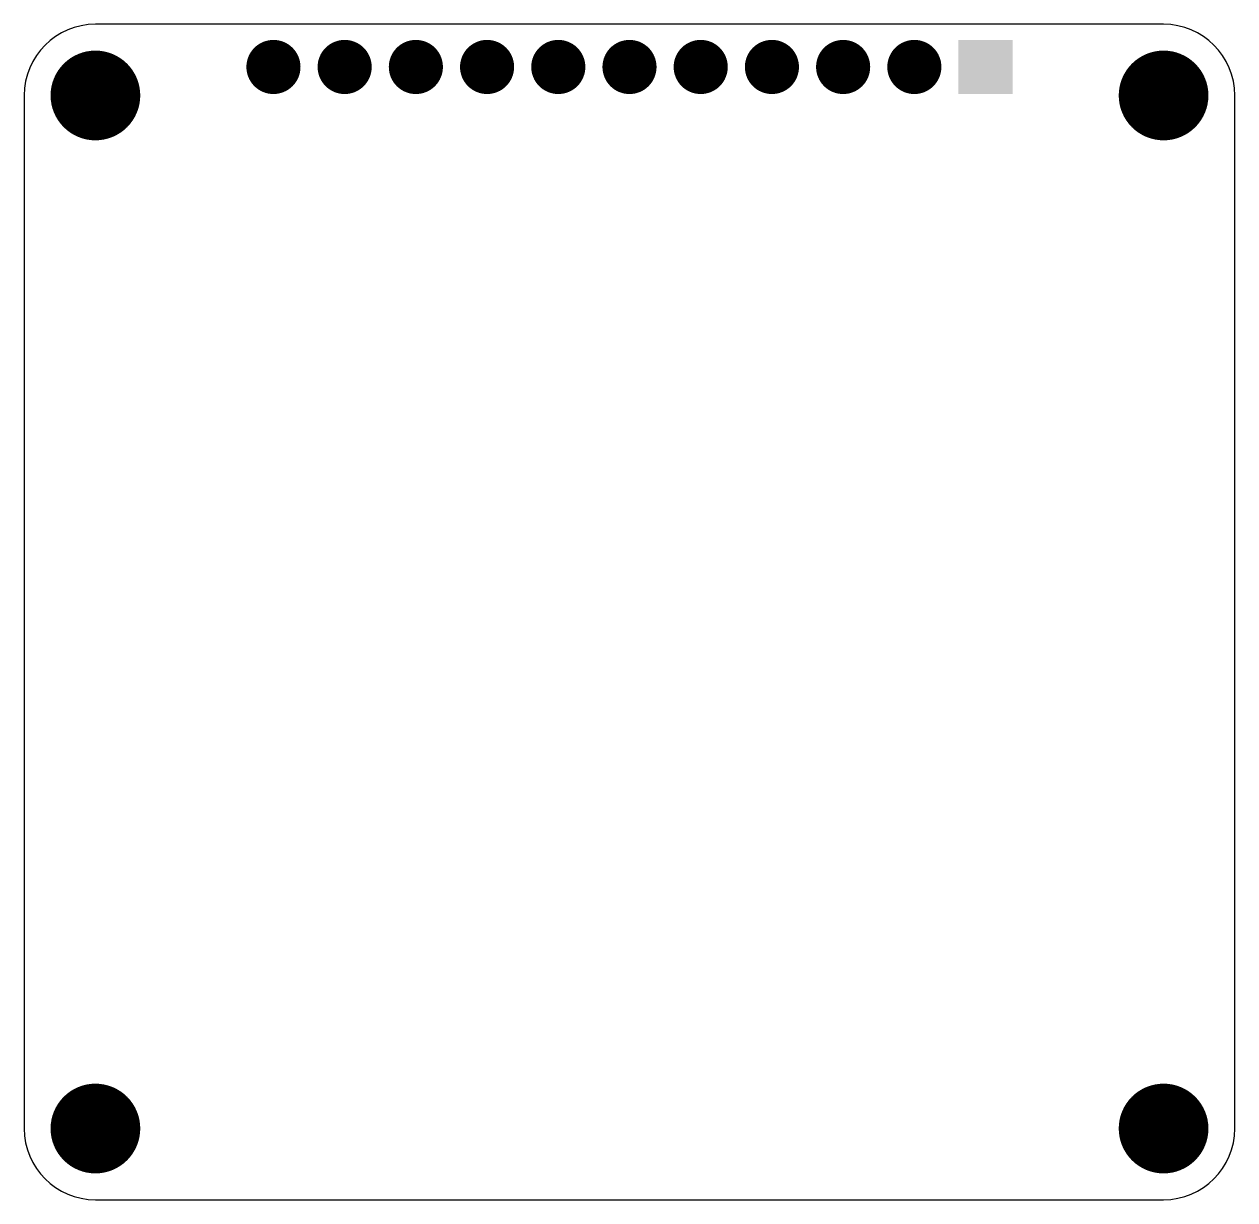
# Model space of a CAD drawing. Extents: x 0 to 43.2, y 0 to 41.9.
import ezdxf

# ---------------------------------------------------------------- set-up
doc = ezdxf.new("R2010")
doc.units = 0
doc.layers.add('17', color=110, linetype='CONTINUOUS')
doc.layers.add('20', color=53, linetype='CONTINUOUS')

# ---------------------------------------------------------------- blocks, each defined once
blk = doc.blocks.new('SQUAREP')
blk.add_solid([(-0.5, -0.5), (0.5, -0.5), (-0.5, 0.5), (0.5, 0.5)])
blk = doc.blocks.new('ROUNDP')
at = {"const_width": 0.5}
blk.add_lwpolyline([(0, -0.25, 1), (0, 0.25, 1), (0, -0.25)], format="xyb", dxfattribs=at)

msp = doc.modelspace()

# ---------------------------------------------------------------- linework, layer by layer
at = {"layer": '20'}
for p, q in [((40.64, 41.91), (2.54, 41.91)), ((0, 39.37), (0, 2.54)), ((43.18, 2.54), (43.18, 39.37)), ((2.54, 0), (40.64, 0))]:
    msp.add_line(p, q, dxfattribs=at)
for centre, start, end in [((2.54, 39.37), 90, 180), ((40.64, 39.37), 0, 90), ((2.54, 2.54), 180, 270), ((40.64, 2.54), 270, 0)]:
    msp.add_arc(centre, 2.54, start, end, dxfattribs=at)

# ---------------------------------------------------------------- block references
at = {"layer": '17', "xscale": 1.9304, "yscale": 1.9304, "rotation": 270}
for name, p in [('ROUNDP', (8.89, 40.386)), ('ROUNDP', (8.89, 40.386)), ('ROUNDP', (11.43, 40.386)), ('ROUNDP', (11.43, 40.386)), ('ROUNDP', (13.97, 40.386)), ('ROUNDP', (13.97, 40.386)), ('ROUNDP', (16.51, 40.386)), ('ROUNDP', (16.51, 40.386)), ('ROUNDP', (19.05, 40.386)), ('ROUNDP', (19.05, 40.386)), ('ROUNDP', (21.59, 40.386)), ('ROUNDP', (21.59, 40.386)), ('ROUNDP', (24.13, 40.386)), ('ROUNDP', (24.13, 40.386)), ('ROUNDP', (26.67, 40.386)), ('ROUNDP', (26.67, 40.386)), ('ROUNDP', (29.21, 40.386)), ('ROUNDP', (29.21, 40.386)), ('ROUNDP', (31.75, 40.386)), ('ROUNDP', (31.75, 40.386)), ('SQUAREP', (34.29, 40.386)), ('SQUAREP', (34.29, 40.386))]:
    msp.add_blockref(name, p, dxfattribs=at)
at = {"layer": '17', "xscale": 3.2, "yscale": 3.2}
for p in [(2.54, 39.37), (2.54, 39.37), (40.64, 39.37), (40.64, 39.37), (2.54, 2.54), (2.54, 2.54), (40.64, 2.54), (40.64, 2.54)]:
    msp.add_blockref('ROUNDP', p, dxfattribs=at)

doc.saveas('drawing.dxf')
